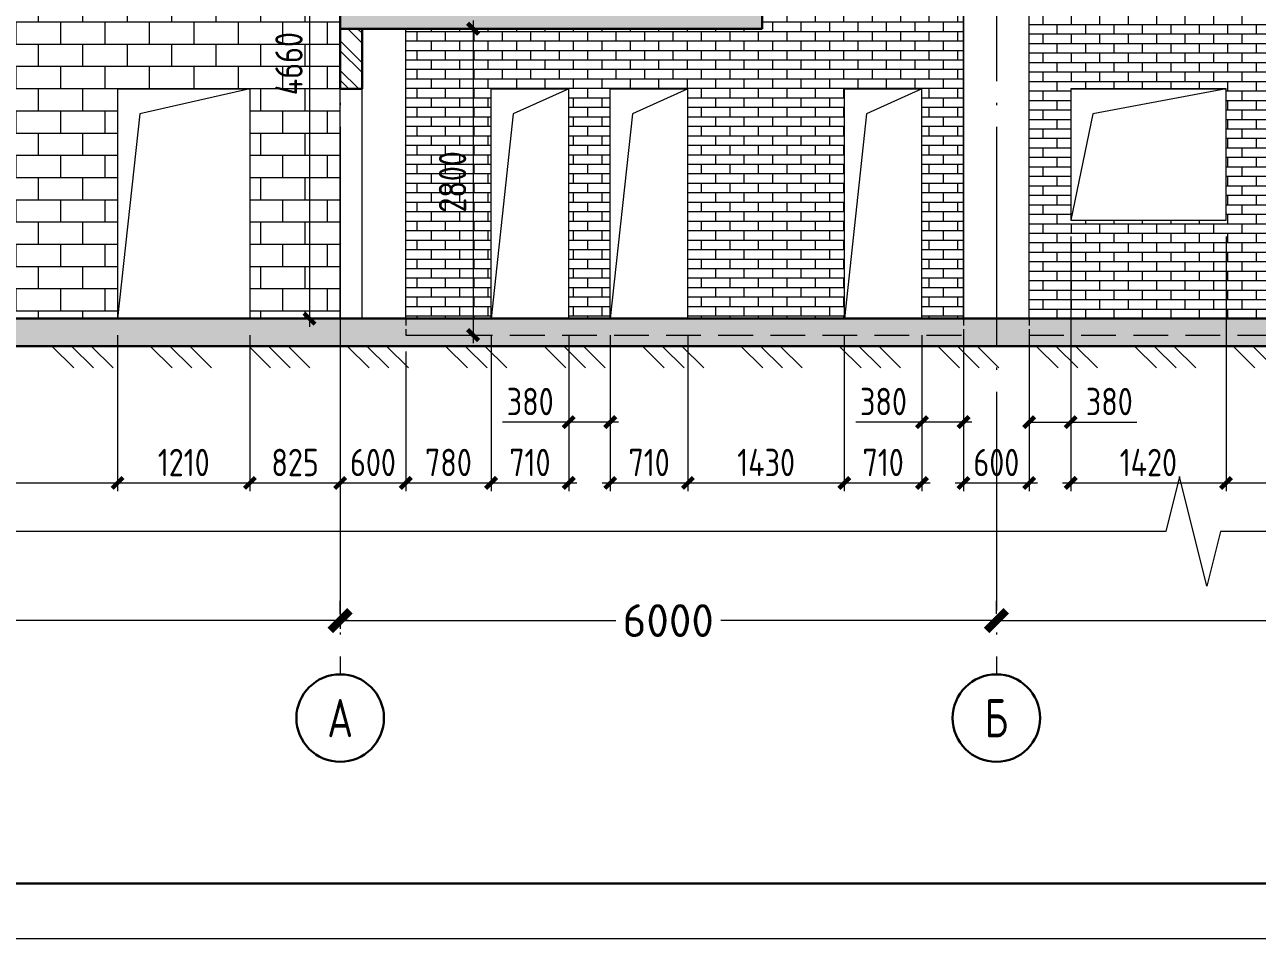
# Model space of a CAD drawing. Extents: x -965262 to 1142518, y -357520 to 71675.
# Drawn here: x 807357 to 818629, y -240088 to -231736 of the extents above; entities that cross this region are included whole.
import ezdxf

# ---------------------------------------------------------------- set-up
doc = ezdxf.new("R2010")
doc.units = 0
doc.header["$LTSCALE"] = 10
doc.linetypes.add('DOTE', pattern=[2.42, 2, -0.2, 0.02, -0.2])
doc.linetypes.add('HIDDEN', pattern=[9.525, 6.35, -3.175])
doc.layers.get('0').update_dxf_attribs({"linetype": 'CONTINUOUS', "lineweight": 30})
doc.layers.get('Defpoints').update_dxf_attribs({"linetype": 'CONTINUOUS'})
doc.layers.add('DOTE', color=7, linetype='DOTE', lineweight=9)
doc.styles.add('GOST 2.304', font='isocpeur.ttf', dxfattribs={"width": 0.75, "height": 250})
doc.styles.get("Standard").update_dxf_attribs({"font": 'isocpeur.ttf', "height": 300})
doc.styles.add('ГОСТ 2м', font='isocpeur.ttf', dxfattribs={"width": 0.8, "height": 250})
doc.dimstyles.get("Standard").update_dxf_attribs({"dimscale": 100, "dimtxt": 300, "dimasz": 1.8, "dimexe": 1.8, "dimexo": 0.625, "dimgap": 0.9, "dimtad": 0, "dimdec": 0, "dimzin": 0, "dimdsep": 46, "dimtxsty": 'Standard', "dimblk": 'ARCHTICK', "dimcen": 0.9, "dimclrd": 256, "dimclre": 256, "dimclrt": 256, "dimadec": 0, "dimazin": 0, "dimtfac": 1, "dimtdec": 0, "dimtofl": 0, "dimtmove": 0, "dimatfit": 3, "dimfxl": 1, "dimtolj": 1, "dimtzin": 0, "dimlwd": 15, "dimlwe": 15, "dimarcsym": 0})
doc.dimstyles.new('ГОСТ 2м', dxfattribs={"dimtxt": 250, "dimasz": 100, "dimexe": 75, "dimexo": 150, "dimgap": 62.5, "dimtad": 1, "dimdec": 0, "dimtxsty": 'ГОСТ 2м', "dimblk": 'ARCHTICK', "dimcen": 150, "dimdle": 75, "dimclrd": 256, "dimclre": 256, "dimclrt": 256, "dimadec": 0, "dimazin": 0, "dimtfac": 1, "dimtdec": 0, "dimtmove": 0, "dimatfit": 3, "dimldrblk": 'OBLIQUE', "dimfxl": 1, "dimlwd": 15, "dimlwe": 15, "dimarcsym": 0})
pattern_1 = [(45, (2139256.8, -229306.3), (-179.605122, 179.605122), []), (45, (2139436.4, -229306.3), (-179.605122, 179.605122), [317.5, -63.5, 0, -63.5])]

# ---------------------------------------------------------------- blocks, each defined once
blk = doc.blocks.new('_ArchTick')
at = {"color": 0, "linetype": 'ByBlock', "lineweight": 0, "const_width": 0.4}
blk.add_lwpolyline([(-0.5, -0.5), (0.5, 0.5)], dxfattribs=at)
blk = doc.blocks.new('*D727')
at = {"lineweight": 15, "transparency": 16777216}
for p, q in [((810242, -237121), (810242, -237003)), ((816242, -237121), (816242, -237003)), ((810242, -237183), (812762, -237183)), ((816242, -237183), (813722, -237183))]:
    blk.add_line(p, q, dxfattribs=at)
at = {"layer": 'Defpoints', "color": 0, "lineweight": 15, "transparency": 16777216}
for p in [(810242, -237183), (816242, -237183), (816242, -237183)]:
    blk.add_point(p, dxfattribs=at)
at = {"lineweight": 15, "transparency": 16777216, "xscale": 180, "yscale": 180, "zscale": 180, "rotation": 180}
blk.add_blockref('_ArchTick', (810242, -237183), dxfattribs=at)
at = {"lineweight": 15, "transparency": 16777216, "xscale": 180, "yscale": 180, "zscale": 180}
blk.add_blockref('_ArchTick', (816242, -237183), dxfattribs=at)
at = {"lineweight": 15, "transparency": 16777216, "insert": (813242, -237183), "char_height": 300, "attachment_point": 5}
blk.add_mtext('\\A1;6000', dxfattribs=at)
blk = doc.blocks.new('*D728')
at = {"lineweight": 15, "transparency": 16777216}
for p, q in [((816242, -237121), (816242, -237003)), ((822242, -237121), (822242, -237003)), ((816242, -237183), (818762, -237183)), ((822242, -237183), (819722, -237183))]:
    blk.add_line(p, q, dxfattribs=at)
at = {"layer": 'Defpoints', "color": 0, "lineweight": 15, "transparency": 16777216}
for p in [(816242, -237183, 1451), (822242, -237183), (822242, -237183)]:
    blk.add_point(p, dxfattribs=at)
at = {"lineweight": 15, "transparency": 16777216, "xscale": 180, "yscale": 180, "zscale": 180, "rotation": 180}
blk.add_blockref('_ArchTick', (816242, -237183), dxfattribs=at)
at = {"lineweight": 15, "transparency": 16777216, "xscale": 180, "yscale": 180, "zscale": 180}
blk.add_blockref('_ArchTick', (822242, -237183), dxfattribs=at)
at = {"lineweight": 15, "transparency": 16777216, "insert": (819242, -237183), "char_height": 300, "attachment_point": 5}
blk.add_mtext('\\A1;6000', dxfattribs=at)
blk = doc.blocks.new('*D731')
at = {"lineweight": 15, "transparency": 16777216}
for p, q in [((802517, -234573), (802517, -236000)), ((808207, -234573), (808207, -236000)), ((802442, -235925), (808282, -235925))]:
    blk.add_line(p, q, dxfattribs=at)
at = {"layer": 'Defpoints', "color": 0, "lineweight": 15, "transparency": 16777216}
for p in [(802517, -234423, 3834), (808207, -234423, 3834), (808207, -235925)]:
    blk.add_point(p, dxfattribs=at)
at = {"lineweight": 15, "transparency": 16777216, "xscale": 100, "yscale": 100, "zscale": 100, "rotation": 180}
blk.add_blockref('_ArchTick', (802517, -235925), dxfattribs=at)
at = {"lineweight": 15, "transparency": 16777216, "xscale": 100, "yscale": 100, "zscale": 100}
blk.add_blockref('_ArchTick', (808207, -235925), dxfattribs=at)
at = {"lineweight": 15, "transparency": 16777216, "insert": (805362, -235738), "char_height": 250, "attachment_point": 5, "style": 'ГОСТ 2м'}
blk.add_mtext('5690', dxfattribs=at)
blk = doc.blocks.new('_Oblique')
at = {"color": 0, "linetype": 'ByBlock', "lineweight": -2}
blk.add_line((-0.5, -0.5), (0.5, 0.5), dxfattribs=at)
blk = doc.blocks.new('*D737')
at = {"lineweight": 15, "transparency": 16777216}
for p, q in [((808207, -234573), (808207, -236000)), ((809417, -234573), (809417, -236000)), ((808132, -235925), (809492, -235925))]:
    blk.add_line(p, q, dxfattribs=at)
at = {"layer": 'Defpoints', "color": 0, "lineweight": 15, "transparency": 16777216}
for p in [(808207, -234423, 3834), (809417, -234423, 3834), (809417, -235925)]:
    blk.add_point(p, dxfattribs=at)
at = {"lineweight": 15, "transparency": 16777216, "xscale": 100, "yscale": 100, "zscale": 100, "rotation": 180}
blk.add_blockref('_ArchTick', (808207, -235925), dxfattribs=at)
at = {"lineweight": 15, "transparency": 16777216, "xscale": 100, "yscale": 100, "zscale": 100}
blk.add_blockref('_ArchTick', (809417, -235925), dxfattribs=at)
at = {"lineweight": 15, "transparency": 16777216, "insert": (808812, -235738), "char_height": 250, "attachment_point": 5, "style": 'ГОСТ 2м'}
blk.add_mtext('1210', dxfattribs=at)
blk = doc.blocks.new('*D738')
at = {"lineweight": 15, "transparency": 16777216}
for p, q in [((809417, -234573), (809417, -236000)), ((810242, -234573), (810242, -236000)), ((809342, -235925), (810317, -235925))]:
    blk.add_line(p, q, dxfattribs=at)
at = {"layer": 'Defpoints', "color": 0, "lineweight": 15, "transparency": 16777216}
for p in [(809417, -234423, 3834), (810242, -234423, 3834), (810242, -235925)]:
    blk.add_point(p, dxfattribs=at)
at = {"lineweight": 15, "transparency": 16777216, "xscale": 100, "yscale": 100, "zscale": 100, "rotation": 180}
blk.add_blockref('_ArchTick', (809417, -235925), dxfattribs=at)
at = {"lineweight": 15, "transparency": 16777216, "xscale": 100, "yscale": 100, "zscale": 100}
blk.add_blockref('_ArchTick', (810242, -235925), dxfattribs=at)
at = {"lineweight": 15, "transparency": 16777216, "insert": (809830, -235738), "char_height": 250, "attachment_point": 5, "style": 'ГОСТ 2м'}
blk.add_mtext('825', dxfattribs=at)
blk = doc.blocks.new('*D739')
at = {"lineweight": 15, "transparency": 16777216}
for p, q in [((810242, -234573), (810242, -236000)), ((810842, -234723), (810842, -236000)), ((810167, -235925), (810917, -235925))]:
    blk.add_line(p, q, dxfattribs=at)
at = {"layer": 'Defpoints', "color": 0, "lineweight": 15, "transparency": 16777216}
for p in [(810242, -234423, 3690), (810842, -234573, 3689), (810842, -235925)]:
    blk.add_point(p, dxfattribs=at)
at = {"lineweight": 15, "transparency": 16777216, "xscale": 100, "yscale": 100, "zscale": 100, "rotation": 180}
blk.add_blockref('_ArchTick', (810242, -235925), dxfattribs=at)
at = {"lineweight": 15, "transparency": 16777216, "xscale": 100, "yscale": 100, "zscale": 100}
blk.add_blockref('_ArchTick', (810842, -235925), dxfattribs=at)
at = {"lineweight": 15, "transparency": 16777216, "insert": (810542, -235738), "char_height": 250, "attachment_point": 5, "style": 'ГОСТ 2м'}
blk.add_mtext('600', dxfattribs=at)
blk = doc.blocks.new('*D740')
at = {"lineweight": 15, "transparency": 16777216}
for p, q in [((811622, -234573), (811622, -236000)), ((810842, -234723), (810842, -236000)), ((810767, -235925), (811697, -235925))]:
    blk.add_line(p, q, dxfattribs=at)
at = {"layer": 'Defpoints', "color": 0, "lineweight": 15, "transparency": 16777216}
for p in [(811622, -234423, 8303), (810842, -234573, 3689), (811622, -235925)]:
    blk.add_point(p, dxfattribs=at)
at = {"lineweight": 15, "transparency": 16777216, "xscale": 100, "yscale": 100, "zscale": 100, "rotation": 180}
blk.add_blockref('_ArchTick', (810842, -235925), dxfattribs=at)
at = {"lineweight": 15, "transparency": 16777216, "xscale": 100, "yscale": 100, "zscale": 100}
blk.add_blockref('_ArchTick', (811622, -235925), dxfattribs=at)
at = {"lineweight": 15, "transparency": 16777216, "insert": (811232, -235738), "char_height": 250, "attachment_point": 5, "style": 'ГОСТ 2м'}
blk.add_mtext('780', dxfattribs=at)
blk = doc.blocks.new('*D741')
at = {"lineweight": 15, "transparency": 16777216}
for p, q in [((811622, -234573), (811622, -236000)), ((812332, -234573), (812332, -236000)), ((811547, -235925), (812407, -235925))]:
    blk.add_line(p, q, dxfattribs=at)
at = {"layer": 'Defpoints', "color": 0, "lineweight": 15, "transparency": 16777216}
for p in [(811622, -234423, 8303), (812332, -234423, 3689), (812332, -235925)]:
    blk.add_point(p, dxfattribs=at)
at = {"lineweight": 15, "transparency": 16777216, "xscale": 100, "yscale": 100, "zscale": 100, "rotation": 180}
blk.add_blockref('_ArchTick', (811622, -235925), dxfattribs=at)
at = {"lineweight": 15, "transparency": 16777216, "xscale": 100, "yscale": 100, "zscale": 100}
blk.add_blockref('_ArchTick', (812332, -235925), dxfattribs=at)
at = {"lineweight": 15, "transparency": 16777216, "insert": (811977, -235738), "char_height": 250, "attachment_point": 5, "style": 'ГОСТ 2м'}
blk.add_mtext('710', dxfattribs=at)
blk = doc.blocks.new('*D742')
at = {"lineweight": 15, "transparency": 16777216}
for p, q in [((812332, -234573), (812332, -235444)), ((812712, -234573), (812712, -235444)), ((812332, -235369), (811727, -235369)), ((812787, -235369), (812332, -235369))]:
    blk.add_line(p, q, dxfattribs=at)
at = {"layer": 'Defpoints', "color": 0, "lineweight": 15, "transparency": 16777216}
for p in [(812332, -234423, 3689), (812712, -234423, 12926), (812332, -235369)]:
    blk.add_point(p, dxfattribs=at)
at = {"lineweight": 15, "transparency": 16777216, "xscale": 100, "yscale": 100, "zscale": 100, "rotation": 180}
blk.add_blockref('_ArchTick', (812332, -235369), dxfattribs=at)
at = {"lineweight": 15, "transparency": 16777216, "xscale": 100, "yscale": 100, "zscale": 100}
blk.add_blockref('_ArchTick', (812712, -235369), dxfattribs=at)
at = {"lineweight": 15, "transparency": 16777216, "insert": (811980, -235181), "char_height": 250, "attachment_point": 5, "style": 'ГОСТ 2м'}
blk.add_mtext('380', dxfattribs=at)
blk = doc.blocks.new('*D732')
at = {"lineweight": 15, "transparency": 16777216}
for p, q in [((812712, -234573), (812712, -236000)), ((813422, -234573), (813422, -236000)), ((812637, -235925), (813497, -235925))]:
    blk.add_line(p, q, dxfattribs=at)
at = {"layer": 'Defpoints', "color": 0, "lineweight": 15, "transparency": 16777216}
for p in [(812712, -234423, 12926), (813422, -234423, 3689), (813422, -235925)]:
    blk.add_point(p, dxfattribs=at)
at = {"lineweight": 15, "transparency": 16777216, "xscale": 100, "yscale": 100, "zscale": 100, "rotation": 180}
blk.add_blockref('_ArchTick', (812712, -235925), dxfattribs=at)
at = {"lineweight": 15, "transparency": 16777216, "xscale": 100, "yscale": 100, "zscale": 100}
blk.add_blockref('_ArchTick', (813422, -235925), dxfattribs=at)
at = {"lineweight": 15, "transparency": 16777216, "insert": (813067, -235738), "char_height": 250, "attachment_point": 5, "style": 'ГОСТ 2м'}
blk.add_mtext('710', dxfattribs=at)
blk = doc.blocks.new('*D743')
at = {"lineweight": 15, "transparency": 16777216}
for p, q in [((813422, -234573), (813422, -236000)), ((814852, -234573), (814852, -236000)), ((813347, -235925), (814927, -235925))]:
    blk.add_line(p, q, dxfattribs=at)
at = {"layer": 'Defpoints', "color": 0, "lineweight": 15, "transparency": 16777216}
for p in [(813422, -234423, 3689), (814852, -234423, 3689), (814852, -235925)]:
    blk.add_point(p, dxfattribs=at)
at = {"lineweight": 15, "transparency": 16777216, "xscale": 100, "yscale": 100, "zscale": 100, "rotation": 180}
blk.add_blockref('_ArchTick', (813422, -235925), dxfattribs=at)
at = {"lineweight": 15, "transparency": 16777216, "xscale": 100, "yscale": 100, "zscale": 100}
blk.add_blockref('_ArchTick', (814852, -235925), dxfattribs=at)
at = {"lineweight": 15, "transparency": 16777216, "insert": (814137, -235738), "char_height": 250, "attachment_point": 5, "style": 'ГОСТ 2м'}
blk.add_mtext('1430', dxfattribs=at)
blk = doc.blocks.new('*D744')
at = {"lineweight": 15, "transparency": 16777216}
for p, q in [((814852, -234573), (814852, -236000)), ((815562, -234573), (815562, -236000)), ((814777, -235925), (815637, -235925))]:
    blk.add_line(p, q, dxfattribs=at)
at = {"layer": 'Defpoints', "color": 0, "lineweight": 15, "transparency": 16777216}
for p in [(814852, -234423, 8069), (815562, -234423, 3689), (815562, -235925)]:
    blk.add_point(p, dxfattribs=at)
at = {"lineweight": 15, "transparency": 16777216, "xscale": 100, "yscale": 100, "zscale": 100, "rotation": 180}
blk.add_blockref('_ArchTick', (814852, -235925), dxfattribs=at)
at = {"lineweight": 15, "transparency": 16777216, "xscale": 100, "yscale": 100, "zscale": 100}
blk.add_blockref('_ArchTick', (815562, -235925), dxfattribs=at)
at = {"lineweight": 15, "transparency": 16777216, "insert": (815207, -235738), "char_height": 250, "attachment_point": 5, "style": 'ГОСТ 2м'}
blk.add_mtext('710', dxfattribs=at)
blk = doc.blocks.new('*D745')
at = {"lineweight": 15, "transparency": 16777216}
for p, q in [((815562, -234573), (815562, -235444)), ((815942, -234573), (815942, -235444)), ((815562, -235369), (814957, -235369)), ((816017, -235369), (815562, -235369))]:
    blk.add_line(p, q, dxfattribs=at)
at = {"layer": 'Defpoints', "color": 0, "lineweight": 15, "transparency": 16777216}
for p in [(815562, -234423, 3689), (815942, -234423, 3689), (815562, -235369)]:
    blk.add_point(p, dxfattribs=at)
at = {"lineweight": 15, "transparency": 16777216, "xscale": 100, "yscale": 100, "zscale": 100, "rotation": 180}
blk.add_blockref('_ArchTick', (815562, -235369), dxfattribs=at)
at = {"lineweight": 15, "transparency": 16777216, "xscale": 100, "yscale": 100, "zscale": 100}
blk.add_blockref('_ArchTick', (815942, -235369), dxfattribs=at)
at = {"lineweight": 15, "transparency": 16777216, "insert": (815210, -235181), "char_height": 250, "attachment_point": 5, "style": 'ГОСТ 2м'}
blk.add_mtext('380', dxfattribs=at)
blk = doc.blocks.new('*D746')
at = {"lineweight": 15, "transparency": 16777216}
for p, q in [((815942, -234573), (815942, -236000)), ((816542, -234573), (816542, -236000)), ((815867, -235925), (816617, -235925))]:
    blk.add_line(p, q, dxfattribs=at)
at = {"layer": 'Defpoints', "color": 0, "lineweight": 15, "transparency": 16777216}
for p in [(815942, -234423, 3689), (816542, -234423, 3689), (816542, -235925)]:
    blk.add_point(p, dxfattribs=at)
at = {"lineweight": 15, "transparency": 16777216, "xscale": 100, "yscale": 100, "zscale": 100, "rotation": 180}
blk.add_blockref('_ArchTick', (815942, -235925), dxfattribs=at)
at = {"lineweight": 15, "transparency": 16777216, "xscale": 100, "yscale": 100, "zscale": 100}
blk.add_blockref('_ArchTick', (816542, -235925), dxfattribs=at)
at = {"lineweight": 15, "transparency": 16777216, "insert": (816242, -235738), "char_height": 250, "attachment_point": 5, "style": 'ГОСТ 2м'}
blk.add_mtext('600', dxfattribs=at)
blk = doc.blocks.new('*D733')
at = {"lineweight": 15, "transparency": 16777216}
for p, q in [((816922, -233673), (816922, -235444)), ((816542, -234573), (816542, -235444)), ((816542, -235369), (816997, -235369)), ((816922, -235369), (817527, -235369))]:
    blk.add_line(p, q, dxfattribs=at)
at = {"layer": 'Defpoints', "color": 0, "lineweight": 15, "transparency": 16777216}
for p in [(816922, -233523, -1318), (816542, -234423, 3689), (816542, -235369)]:
    blk.add_point(p, dxfattribs=at)
at = {"lineweight": 15, "transparency": 16777216, "xscale": 100, "yscale": 100, "zscale": 100, "rotation": 180}
blk.add_blockref('_ArchTick', (816542, -235369), dxfattribs=at)
at = {"lineweight": 15, "transparency": 16777216, "xscale": 100, "yscale": 100, "zscale": 100}
blk.add_blockref('_ArchTick', (816922, -235369), dxfattribs=at)
at = {"lineweight": 15, "transparency": 16777216, "insert": (817275, -235181), "char_height": 250, "attachment_point": 5, "style": 'ГОСТ 2м'}
blk.add_mtext('380', dxfattribs=at)
blk = doc.blocks.new('*D747')
at = {"lineweight": 15, "transparency": 16777216}
for p, q in [((816922, -233673), (816922, -236000)), ((818342, -233673), (818342, -236000)), ((816847, -235925), (818417, -235925))]:
    blk.add_line(p, q, dxfattribs=at)
at = {"layer": 'Defpoints', "color": 0, "lineweight": 15, "transparency": 16777216}
for p in [(816922, -233523, -1318), (818342, -233523, -1318), (818342, -235925)]:
    blk.add_point(p, dxfattribs=at)
at = {"lineweight": 15, "transparency": 16777216, "xscale": 100, "yscale": 100, "zscale": 100, "rotation": 180}
blk.add_blockref('_ArchTick', (816922, -235925), dxfattribs=at)
at = {"lineweight": 15, "transparency": 16777216, "xscale": 100, "yscale": 100, "zscale": 100}
blk.add_blockref('_ArchTick', (818342, -235925), dxfattribs=at)
at = {"lineweight": 15, "transparency": 16777216, "insert": (817632, -235738), "char_height": 250, "attachment_point": 5, "style": 'ГОСТ 2м'}
blk.add_mtext('1420', dxfattribs=at)
blk = doc.blocks.new('*D734')
at = {"lineweight": 15, "transparency": 16777216}
for p, q in [((818342, -233673), (818342, -236000)), ((820142, -233673), (820142, -236000)), ((818267, -235925), (820217, -235925))]:
    blk.add_line(p, q, dxfattribs=at)
at = {"layer": 'Defpoints', "color": 0, "lineweight": 15, "transparency": 16777216}
for p in [(818342, -233523, -1318), (820142, -233523, -1552), (820142, -235925)]:
    blk.add_point(p, dxfattribs=at)
at = {"lineweight": 15, "transparency": 16777216, "xscale": 100, "yscale": 100, "zscale": 100, "rotation": 180}
blk.add_blockref('_ArchTick', (818342, -235925), dxfattribs=at)
at = {"lineweight": 15, "transparency": 16777216, "xscale": 100, "yscale": 100, "zscale": 100}
blk.add_blockref('_ArchTick', (820142, -235925), dxfattribs=at)
at = {"lineweight": 15, "transparency": 16777216, "insert": (819242, -235738), "char_height": 250, "attachment_point": 5, "style": 'ГОСТ 2м'}
blk.add_mtext('1800', dxfattribs=at)
blk = doc.blocks.new('*D767')
at = {"lineweight": 15, "transparency": 16777216}
for p, q in [((802517, -234573), (802517, -237258)), ((810242, -234573), (810242, -237258)), ((810317, -237183), (802442, -237183))]:
    blk.add_line(p, q, dxfattribs=at)
at = {"layer": 'Defpoints', "color": 0, "lineweight": 15, "transparency": 16777216}
for p in [(802517, -234423, 3834), (810242, -234423, 3834), (802517, -237183)]:
    blk.add_point(p, dxfattribs=at)
at = {"lineweight": 15, "transparency": 16777216, "xscale": 100, "yscale": 100, "zscale": 100, "rotation": 180}
blk.add_blockref('_ArchTick', (802517, -237183), dxfattribs=at)
at = {"lineweight": 15, "transparency": 16777216, "xscale": 100, "yscale": 100, "zscale": 100}
blk.add_blockref('_ArchTick', (810242, -237183), dxfattribs=at)
at = {"lineweight": 15, "transparency": 16777216, "insert": (806380, -236996), "char_height": 250, "attachment_point": 5, "style": 'ГОСТ 2м'}
blk.add_mtext('7725', dxfattribs=at)
blk = doc.blocks.new('*D771')
at = {"lineweight": 15, "transparency": 16777216}
for p, q in [((811457, -231698), (811457, -234648)), ((810992, -231773), (811532, -231773)), ((810992, -234573), (811532, -234573))]:
    blk.add_line(p, q, dxfattribs=at)
at = {"layer": 'Defpoints', "color": 0, "lineweight": 15, "transparency": 16777216}
for p in [(810842, -231773, 3689), (810842, -234573, 3689), (811457, -234573)]:
    blk.add_point(p, dxfattribs=at)
at = {"lineweight": 15, "transparency": 16777216, "xscale": 100, "yscale": 100, "zscale": 100}
for p, rotation in [((811457, -231773), 90), ((811457, -234573), 270)]:
    blk.add_blockref('_ArchTick', p, dxfattribs=dict(at, rotation=rotation))
at = {"lineweight": 15, "transparency": 16777216, "insert": (811270, -233173), "char_height": 250, "attachment_point": 5, "rotation": 90, "style": 'ГОСТ 2м'}
blk.add_mtext('2800', dxfattribs=at)
blk = doc.blocks.new('*D735')
at = {"lineweight": 15, "transparency": 16777216}
for p, q in [((809962, -229687), (809962, -234498)), ((810092, -229762), (809887, -229762)), ((810092, -234423), (809887, -234423))]:
    blk.add_line(p, q, dxfattribs=at)
at = {"layer": 'Defpoints', "color": 0, "lineweight": 15, "transparency": 16777216}
for p in [(810242, -229762, 3689), (809962, -234423), (810242, -234423, 3834)]:
    blk.add_point(p, dxfattribs=at)
at = {"lineweight": 15, "transparency": 16777216, "xscale": 100, "yscale": 100, "zscale": 100}
for p, rotation in [((809962, -229762), 90), ((809962, -234423), 270)]:
    blk.add_blockref('_ArchTick', p, dxfattribs=dict(at, rotation=rotation))
at = {"lineweight": 15, "transparency": 16777216, "insert": (809774, -232092), "char_height": 250, "attachment_point": 5, "rotation": 90, "style": 'ГОСТ 2м'}
blk.add_mtext('4660', dxfattribs=at)

msp = doc.modelspace()

# ---------------------------------------------------------------- hatches: boundary and pattern name
at = {"lineweight": 15}
h = msp.add_hatch(dxfattribs=at)
h.set_pattern_fill('ANSI32', color=4, scale=20, angle=90)
h.set_pattern_definition([(135, (2139256.8, -229306.3), (-134.703842, -134.703842), []), (135, (2139256.8, -229216.5), (-134.703842, -134.703842), [])])
h.paths.add_polyline_path([(810442.2, -231623.2), (810242.2, -231623.2), (810242.2, -228823.2), (810442.2, -228823.2)])
h.paths.add_polyline_path([(810442.2, -232323.2), (810242.2, -232323.2), (810242.2, -231773.2), (810442.2, -231773.2)])
h = msp.add_hatch(dxfattribs=at)
h.set_pattern_fill('AR-B816', color=4)
h.set_pattern_definition([(0, (2139256.8, -231710.37), (0, 203.2), []), (90, (2139256.8, -231710.37), (-203.2, 203.2), [203.2, -203.2])])
h.paths.add_polyline_path([(802517.2, -234423.2), (802517.2, -230081.3), (810242.2, -229761.7), (810242.2, -234423.2), (809417.2, -234423.2), (809417.2, -232323.2), (808207.2, -232327.4), (808207.2, -234423.2)])
h.paths.add_polyline_path([(810061.9, -232445), (810061.9, -231740), (809461.9, -231740), (809461.9, -232445)], flags=24)
h.paths.add_polyline_path([(803367.6, -232614.8), (803367.6, -231889.8), (802767.6, -231889.8), (802767.6, -232614.8)], flags=24)
h = msp.add_hatch(dxfattribs=at)
h.set_pattern_fill('ANSI35', color=256, scale=40)
h.set_pattern_definition(pattern_1)
h.paths.add_polyline_path([(810242.2, -231773.2), (810242.2, -231623.2), (813952.2, -231623.2), (813952.2, -231423.2), (834092.2, -231423.2), (834092.2, -231123.2), (834742.2, -231123.2), (834742.2, -231273.2), (834242.2, -231273.2), (834242.2, -231573.2), (814102.2, -231573.2), (814102.2, -231773.2)])
h = msp.add_hatch(dxfattribs=at)
h.set_pattern_fill('AR-BRSTD', color=1, scale=1.28)
h.set_pattern_definition([(0, (2139256.8, -231710.37), (0, 86.709504), []), (90, (2139256.8, -231710.37), (-130.048, 86.709504), [86.709504, -86.709504])])
h.paths.add_polyline_path([(810842.2, -234423.2), (810842.2, -231773.2), (814102.2, -231773.2), (814102.2, -231573.2), (815942.2, -231573.2), (815942.2, -234423.2), (815562.2, -234423.2), (815562.2, -232323.2), (814852.2, -232323.2), (814852.2, -234423.2), (813422.2, -234423.2), (813422.2, -232323.2), (812712.2, -232323.2), (812712.2, -234423.2), (812332.2, -234423.2), (812332.2, -232323.2), (811622.2, -232323.2), (811622.2, -234423.2)])
h.paths.add_polyline_path([(811557, -233515.7), (811557, -232830.7), (810957, -232830.7), (810957, -233515.7)], flags=24)
h = msp.add_hatch(dxfattribs=at)
h.set_pattern_fill('AR-BRSTD', color=1, scale=1.28)
h.set_pattern_definition([(0, (2139256.8, -229306.3), (0, 86.709504), []), (90, (2139256.8, -229306.3), (-130.048, 86.709504), [86.709504, -86.709504])])
h.paths.add_polyline_path([(821942.2, -231573.2), (816542.2, -231573.2), (816542.2, -234423.2), (821942.2, -234423.2)])
h.paths.add_polyline_path([(818342, -233523.2), (816922.1, -233523.2), (816922.1, -232323.2), (818342, -232323.2)], flags=16)
h.paths.add_polyline_path([(820142.1, -233523.2), (821562, -233523.2), (821562, -232323.2), (820142.1, -232323.2)], flags=16)
h = msp.add_hatch(dxfattribs=at)
h.set_pattern_fill('ANSI35', color=256, scale=40)
h.set_pattern_definition(pattern_1)
h.paths.add_polyline_path([(834742.2, -234673.2), (801342.2, -234673.2), (801342.2, -234423.2), (834742.2, -234423.2)])
h = msp.add_hatch(dxfattribs=at)
h.set_pattern_fill('MCSHATCHBG', color=256, scale=40, angle=90, style=0, pattern_type=2)
h.set_pattern_definition([(135, (914731.15, -189699.03), (-450, -450), []), (135, (914731.15, -189519.03), (-450, -450), []), (135, (914731.15, -190239.03), (-450, -450), [])])
h.paths.add_polyline_path([(801842.2, -234673.2), (801342.2, -234673.2), (801342.2, -234873.2), (801842.2, -234873.2)])
h.paths.add_polyline_path([(825577.2, -234673.2), (801842.2, -234673.2), (801842.2, -234873.2), (825377.2, -234873.2), (825377.2, -234873.2), (826077.2, -234873.2), (826077.2, -234873.2), (834742.2, -234873.2), (834742.2, -234673.2), (825877.2, -234673.2), (825713.1, -234673.2), (825414.8, -234673.2)])

# ---------------------------------------------------------------- linework, layer by layer
for p, q in [((810242.2, -231773.2, 7476.4), (810242.2, -231623.2, 7476.4)), ((814102.2, -231773.2, 7207.4), (814102.2, -231573.2, 7207.4)), ((810242.2, -231773.2, 7476.4), (814102.2, -231773.2, 7207.4)), ((801342.2, -234423.2, 8121.8), (834742.2, -234423.2, 5699.7)), ((801342.2, -234673.2, 8122), (834742.2, -234673.2, 5660.4))]:
    msp.add_line(p, q)
for p, q in [((815942.2, -234423.2, 11999), (815942.2, -231573.2, 11999)), ((816542.2, -234423.2, 11999), (816542.2, -231573.2, 11999)), ((810842.2, -234423.2, 11999), (810842.2, -231773.2, 11999))]:
    msp.add_line(p, q, dxfattribs=at)
at = {"color": 1, "lineweight": 15}
for p, q in [((815942.2, -231573.2, 11999), (815942.2, -234423.2, 11999)), ((810842.2, -234423.2, 11999), (810842.2, -231773.2, 11999)), ((811622.2, -234423.2, 11999), (811622.2, -232323.2, 11999)), ((811622.2, -232323.2, 7376.4), (812332.2, -232323.2, 7324.9)), ((812332.2, -232323.2, 11999), (811825.2, -232551.3, 15162.5)), ((812332.2, -234423.2, 11999), (812332.2, -232323.2, 11999)), ((812712.2, -234423.2, 11999), (812712.2, -232323.2, 11999)), ((812712.2, -232323.2, 7297.3), (813422.2, -232323.2, 7245.8)), ((813422.2, -232323.2, 16621.7), (812915.2, -232551.3, 19785.2)), ((813422.2, -234423.2, 11999), (813422.2, -232323.2, 11999)), ((814852.2, -234423.2, 11999), (814852.2, -232323.2, 11999)), ((814852.2, -232323.2, 7142.1), (815562.2, -232323.2, 7090.6)), ((815562.2, -232323.2, 11764.8), (815055.2, -232551.3, 14928.2)), ((815562.2, -234423.2, 11999), (815562.2, -232323.2, 11999)), ((816922, -232323.2, 11999), (816922.1, -233523.2, 11999)), ((816922, -232323.2, 6992), (818342, -232323.2, 6889.1)), ((818342, -232323.2, 11999), (817125.1, -232551.3, 14928.2)), ((811825.2, -232551.3, 15162.5), (811622.2, -234423.2, 16613.8)), ((812915.2, -232551.3, 19785.2), (812712.2, -234423.2, 21236.4)), ((815055.2, -232551.3, 14928.2), (814852.2, -234423.2, 16379.5)), ((817125.1, -232551.3, 14928.2), (816922.1, -233523.2, 6992))]:
    msp.add_line(p, q, dxfattribs=at)
at = {"color": 4}
for p, q in [((810242.2, -232323.2, 12089.6), (810242.2, -231773.2, 12075.4)), ((810242.2, -231773.2, 12075.4), (810442.2, -231773.2, 12075.4)), ((810442.2, -232323.2, 12089.6), (810442.2, -231773.2, 12075.4)), ((810242.2, -232323.2, 12144), (810442.2, -232323.2, 12144))]:
    msp.add_line(p, q, dxfattribs=at)
at = {"color": 4, "lineweight": 15, "ltscale": 100}
for p, q in [((808207.2, -232323.2, 12237.6), (808207.2, -234423.2, 12144)), ((809417.2, -232323.2, 12237.6), (809417.2, -234423.2, 12144))]:
    msp.add_line(p, q, dxfattribs=at)
at = {"color": 4, "lineweight": 15}
for p, q in [((808207.2, -232323.2, 7622.9), (809417.2, -232323.2, 7535.2)), ((809417.2, -232323.2, 12237.6), (808410.2, -232551.3, 10786.3)), ((810242.2, -234423.2, 12144), (810242.2, -232323.2, 12144)), ((810442.2, -234423.2, 12144), (810442.2, -232323.2, 12144)), ((808410.2, -232551.3, 10786.3), (808207.2, -234423.2, 12237.6)), ((810242.2, -234423.2, 12144), (810442.2, -234423.2, 12144))]:
    msp.add_line(p, q, dxfattribs=at)
at = {"color": 1, "linetype": 'HIDDEN', "lineweight": 15}
for p, q in [((810842.2, -234423.2, 11999), (810842.2, -234573.2, 11999)), ((815942.2, -234423.2, 11999), (815942.2, -234573.2, 11999)), ((816542.2, -234423.2, 11999), (816542.2, -234573.2, 11999))]:
    msp.add_line(p, q, dxfattribs=at)
at = {"color": 1, "linetype": 'HIDDEN', "lineweight": 15, "ltscale": 5}
for p, q in [((810842.2, -234573.2, 11999), (815942.2, -234573.2, 11999)), ((816542.2, -234573.2, 11999), (821942.2, -234573.2, 11999))]:
    msp.add_line(p, q, dxfattribs=at)
at = {"lineweight": 15, "elevation": 9801.8}
msp.add_lwpolyline([(796267.6, -240087.8), (880367.6, -240087.8), (880367.6, -180687.8), (796267.6, -180687.8)], close=True, dxfattribs=at)
msp.add_lwpolyline([(796267.6, -240087.8), (880367.6, -240087.8), (880367.6, -180687.8), (796267.6, -180687.8)], close=True, dxfattribs=at)
at = {"elevation": 9801.8}
msp.add_lwpolyline([(798267.6, -239587.8), (879867.6, -239587.8), (879867.6, -181187.8), (798267.6, -181187.8)], close=True, dxfattribs=at)
msp.add_lwpolyline([(798267.6, -239587.8), (879867.6, -239587.8), (879867.6, -181187.8), (798267.6, -181187.8)], close=True, dxfattribs=at)
at = {"color": 1, "lineweight": 15, "elevation": 6992}
msp.add_lwpolyline([(816922.1, -233523.2), (818342, -233523.2), (818342, -232323.2), (816922.1, -232323.2)], close=True, dxfattribs=at)
at = {"color": 5, "lineweight": 15, "ltscale": 10, "elevation": 12003.1}
for points in [[(817917.2, -235867.3), (817792.2, -236367.3)], [(818167.2, -236867.3), (817917.2, -235867.3)], [(818292.2, -236367.3), (818167.2, -236867.3)]]:
    msp.add_lwpolyline(points, dxfattribs=at)
at = {"color": 5, "lineweight": 15, "ltscale": 10, "extrusion": (0, 1, 0), "elevation": -236367.3}
for points in [[(-817792.2, 12003.1), (-801342.2, 12003.1)], [(-834742.2, 12003.1), (-818292.2, 12003.1)]]:
    msp.add_lwpolyline(points, dxfattribs=at)
at = {"layer": 'DOTE', "ltscale": 100}
for p, q in [((810242.2, -227831, 12003.1), (810242.2, -237674.7, 11999)), ((816242, -227831, 12021.1), (816242.2, -237674.7, 11999))]:
    msp.add_line(p, q, dxfattribs=at)
at = {"layer": 'DOTE', "linetype": 'Continuous', "lineweight": 30}
for centre in [(810242.2, -238074.7, 12003.1), (816242.2, -238074.7, 12003.1)]:
    msp.add_circle(centre, 400, dxfattribs=at)

# ---------------------------------------------------------------- texts
at = {"layer": 'DOTE', "linetype": 'Continuous', "lineweight": 30, "ltscale": 100, "char_height": 350, "width": 800, "attachment_point": 5, "style": 'GOST 2.304'}
for s, insert in [('А', (810242.2, -238074.7, 12003.1)), ('Б', (816242.2, -238074.7, 12003.1))]:
    msp.add_mtext(s, dxfattribs=dict(at, insert=insert))

# ---------------------------------------------------------------- dimensions: what is measured, and where the dimension line sits
at = {"lineweight": 15}
dim = msp.add_linear_dim(base=(809961.9, -234423.2, 8310.4), p1=(810242.2, -229761.7, 11999), p2=(810242.2, -234423.2, 12144), angle=90, text='4660', dimstyle='ГОСТ 2м', dxfattribs=at)
dim.commit()
dim.dimension.update_dxf_attribs({"geometry": '*D735', "text_midpoint": (809774.4, -232092.5, 8310.4)})
dim = msp.add_linear_dim(base=(811457, -234573.2, 8310.4), p1=(810842.2, -231773.2, 11999), p2=(810842.2, -234573.2, 11999), angle=90, dimstyle='ГОСТ 2м', dxfattribs=at)
dim.commit()
dim.dimension.update_dxf_attribs({"geometry": '*D771', "text_midpoint": (811269.5, -233173.2, 8310.4)})
dim = msp.add_linear_dim(base=(816542.2, -235368.7, 8310.4), p1=(816922.1, -233523.2, 6992), p2=(816542.2, -234423.2, 11999), dimstyle='ГОСТ 2м', dxfattribs=at)
dim.commit()
dim.dimension.update_dxf_attribs({"geometry": '*D733', "text_midpoint": (817274.6, -235368.7, 8310.4), "dimtype": 160})
for base, p1, p2, dimstyle, picture, middle in [((818342, -235925.1, 8310.4), (816922.1, -233523.2, 6992), (818342, -233523.2, 6992), 'ГОСТ 2м', '*D747', (817632, -235737.6, 8310.4)), ((820142.1, -235925.1, 8310.4), (818342, -233523.2, 6992), (820142.1, -233523.2, 6758.5), 'ГОСТ 2м', '*D734', (819242, -235737.6, 8310.4)), ((808207.2, -235925.1, 8310.4), (802517.2, -234423.2, 12144), (808207.2, -234423.2, 12144), 'ГОСТ 2м', '*D731', (805362.2, -235737.6, 8310.4)), ((802517.2, -237183.2, 8310.4), (810242.2, -234423.2, 12144), (802517.2, -234423.2, 12144), 'ГОСТ 2м', '*D767', (806379.7, -236995.7, 8310.4)), ((809417.2, -235925.1, 8310.4), (808207.2, -234423.2, 12144), (809417.2, -234423.2, 12144), 'ГОСТ 2м', '*D737', (808812.2, -235737.6, 8310.4)), ((810242.2, -235925.1, 8310.4), (809417.2, -234423.2, 12144), (810242.2, -234423.2, 12144), 'ГОСТ 2м', '*D738', (809829.7, -235737.6, 8310.4)), ((810842.2, -235925.1, 8310.4), (810242.2, -234423.2, 12000.4), (810842.2, -234573.2, 11999), 'ГОСТ 2м', '*D739', (810542.2, -235737.6, 8310.4)), ((811622.2, -235925.1, 8310.4), (810842.2, -234573.2, 11999), (811622.2, -234423.2, 16613.8), 'ГОСТ 2м', '*D740', (811232.2, -235737.6, 8310.4)), ((812332.2, -235925.1, 8310.4), (811622.2, -234423.2, 16613.8), (812332.2, -234423.2, 11999), 'ГОСТ 2м', '*D741', (811977.2, -235737.6, 8310.4)), ((812332.2, -235368.7, 8310.4), (812712.2, -234423.2, 21236.4), (812332.2, -234423.2, 11999), 'ГОСТ 2м', '*D742', (811979.7, -235181.2, 8310.4)), ((813422.2, -235925.1, 8310.4), (812712.2, -234423.2, 21236.4), (813422.2, -234423.2, 11999), 'ГОСТ 2м', '*D732', (813067.2, -235737.6, 8310.4)), ((814852.2, -235925.1, 8310.4), (813422.2, -234423.2, 11999), (814852.2, -234423.2, 11999), 'ГОСТ 2м', '*D743', (814137.2, -235737.6, 8310.4)), ((815562.2, -235925.1, 8310.4), (814852.2, -234423.2, 16379.5), (815562.2, -234423.2, 11999), 'ГОСТ 2м', '*D744', (815207.2, -235737.6, 8310.4)), ((815562.2, -235368.7, 8310.4), (815942.2, -234423.2, 11999), (815562.2, -234423.2, 11999), 'ГОСТ 2м', '*D745', (815209.7, -235181.2, 8310.4)), ((816542.2, -235925.1, 8310.4), (815942.2, -234423.2, 11999), (816542.2, -234423.2, 11999), 'ГОСТ 2м', '*D746', (816242.2, -235737.6, 8310.4)), ((816242.2, -237183.2, 13454.4), (810242.2, -237183.2, 13454.4), (816242.2, -237183.2, 13454.4), 'Standard', '*D727', (813242.2, -237183.2, 13454.4)), ((822242.2, -237183.2, 13454.4), (816242.2, -237183.2, 14905.6), (822242.2, -237183.2, 13454.4), 'Standard', '*D728', (819242.2, -237183.2, 13454.4))]:
    dim = msp.add_linear_dim(base=base, p1=p1, p2=p2, dimstyle=dimstyle, dxfattribs=at)
    dim.commit()
    dim.dimension.update_dxf_attribs({"geometry": picture, "text_midpoint": middle})

doc.saveas('drawing.dxf')
